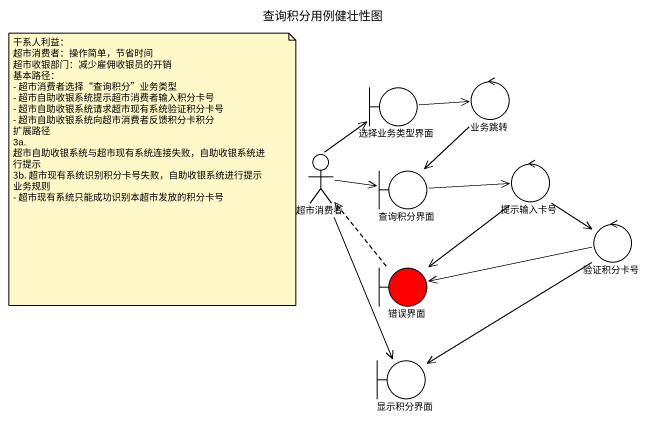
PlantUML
@startuml
title 查询积分用例健壮性图
control 业务跳转
boundary 选择业务类型界面
actor 超市消费者
boundary 查询积分界面
control 提示输入卡号
control 验证积分卡号
boundary 错误界面 #FF0000
boundary 显示积分界面
业务跳转 --> 查询积分界面
选择业务类型界面 -right-> 业务跳转
超市消费者 -up-> 选择业务类型界面
超市消费者 -right-> 查询积分界面
超市消费者 --> 显示积分界面
查询积分界面 -right-> 提示输入卡号
提示输入卡号 --> 验证积分卡号
提示输入卡号 --> 错误界面
验证积分卡号 -left-> 错误界面
验证积分卡号 --> 显示积分界面
错误界面 .up.> 超市消费者
note as N1
  干系人利益：
  超市消费者：操作简单，节省时间
  超市收银部门：减少雇佣收银员的开销
  基本路径：
  - 超市消费者选择“查询积分”业务类型
  - 超市自助收银系统提示超市消费者输入积分卡号
  - 超市自助收银系统请求超市现有系统验证积分卡号
  - 超市自助收银系统向超市消费者反馈积分卡积分
  扩展路径
  3a. 超市自助收银系统与超市现有系统连接失败，自助收银系统进行提示
  3b. 超市现有系统识别积分卡号失败，自助收银系统进行提示
  业务规则
  - 超市现有系统只能成功识别本超市发放的积分卡号
end note
@enduml
